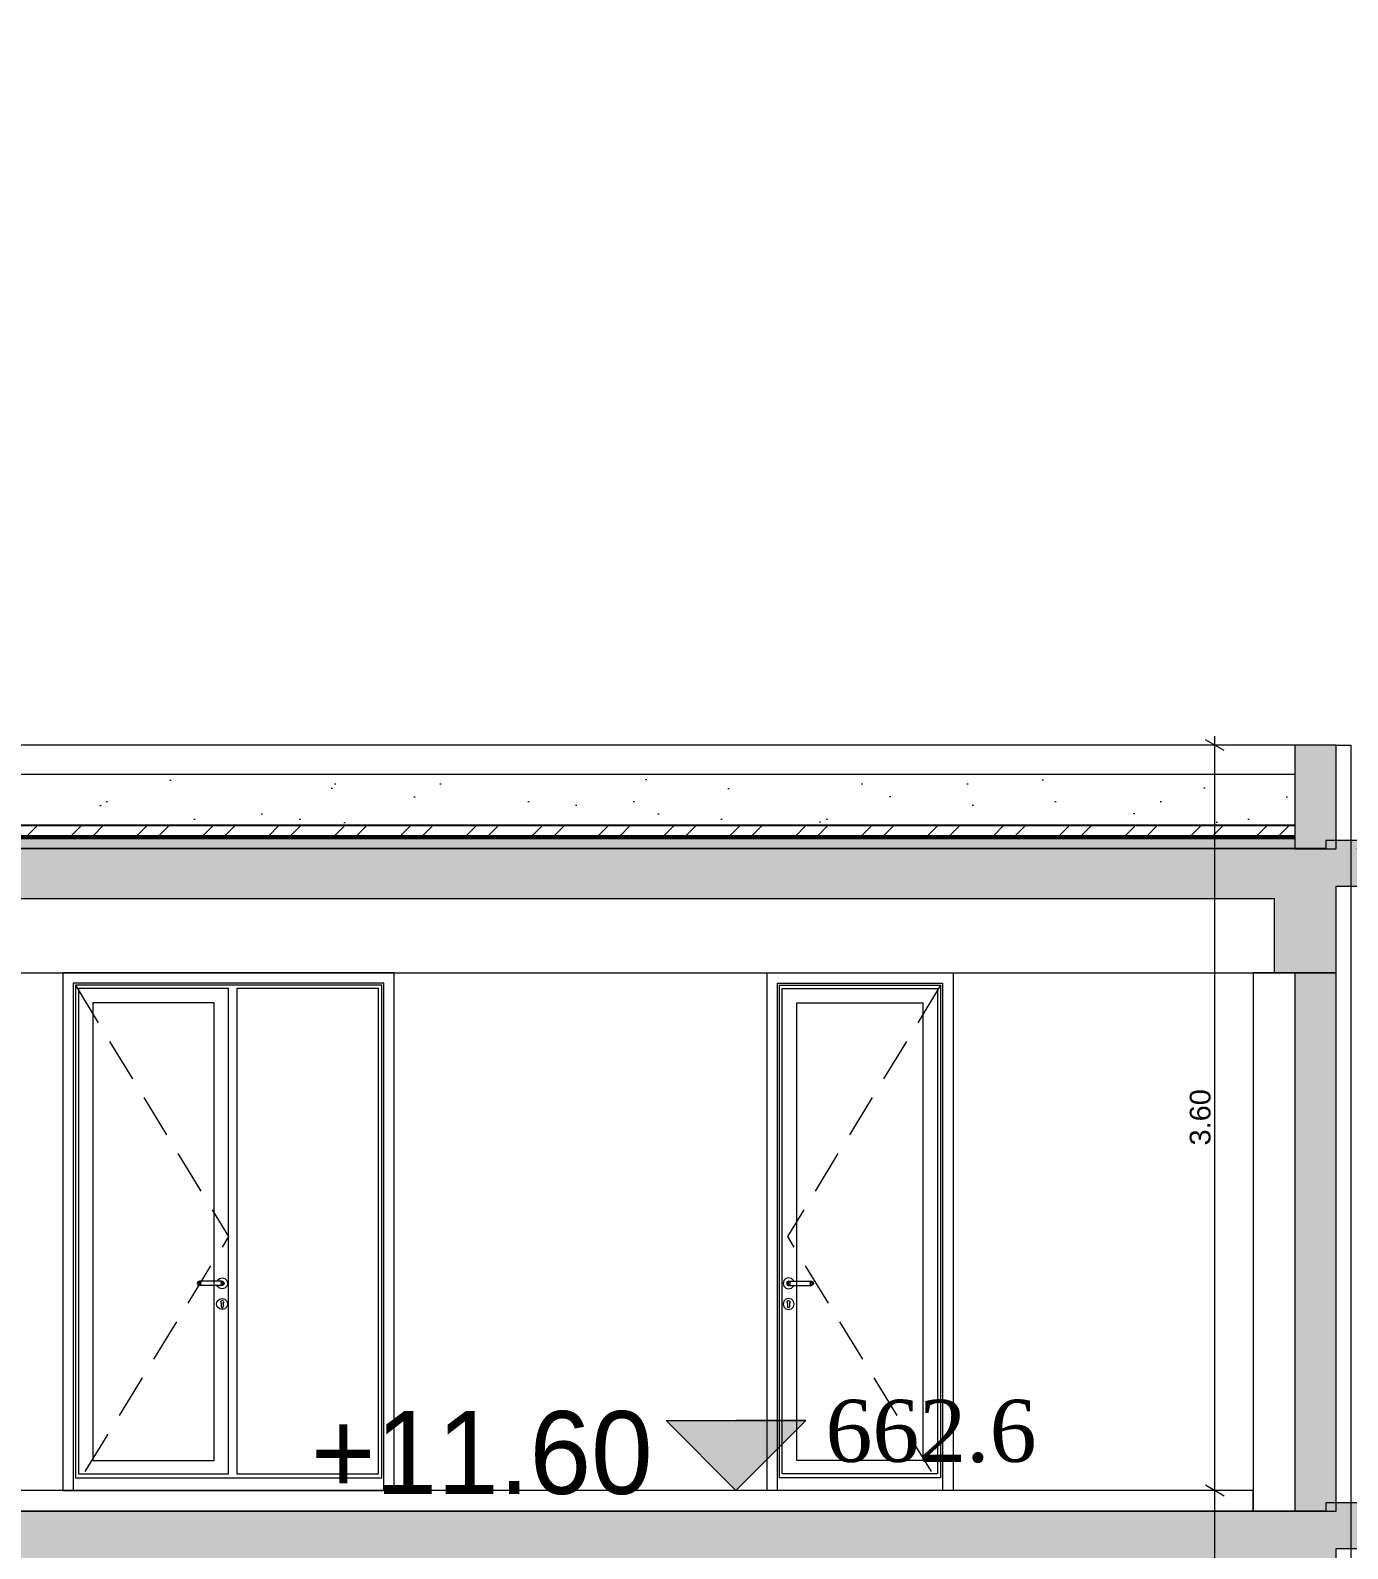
# Model space of a CAD drawing. Header units: millimetres. Extents: x 475206255 to 476720147, y 4620882299 to 4621447368.
# Drawn here: x 475512705 to 475519068, y 4621055813 to 4621063147 of the extents above; entities that cross this region are included whole.
import ezdxf

# ---------------------------------------------------------------- set-up
doc = ezdxf.new("R2010")
doc.units = ezdxf.units.MM
doc.header["$MEASUREMENT"] = 0
doc.linetypes.add('Hidden Line', pattern=[317.5, 211.666667, -105.833333])
for name, color, linetype, lineweight in [('0_0 Architecture_Pen_No__7', 7, 'Continuous', 0), ('0_Pen_No__1_Pen_No__250', 7, 'Continuous', 0), ('0_Pen_No__250_Pen_No__142', 142, 'Continuous', 0), ('2D Drafting - General_Pen_No__250_Pen_No__7', 7, 'Continuous', 0), ('2D Drafting - General_Pen_No__250_Pen_No__7_Pen_No__7', 7, 'Continuous', 0), ('2D Drafting - General_Pen_No__7_Pen_No__253', 252, 'Continuous', 0), ('Dimensioning - General_Pen_No__142', 142, 'Continuous', 0), ('gegmebi_Pen_No__7_Pen_No__250', 7, 'Continuous', 0), ('New_2D Drafting - General_Pen_No__250_Pen_No__7', 7, 'Continuous', 0), ('New_2D Drafting - General_Pen_No__250_Pen_No__7_Pen_No__250', 7, 'Continuous', 0), ('New_gegmebi_Pen_No__7_Pen_No__4', 7, 'Continuous', 0), ('New_New_piketebi_Pen_No__7_Pen_No__1', 1, 'Continuous', 0), ('New_reg_nak_Pen_No__7', 7, 'Continuous', 0), ('New_Structural - Bearing_Pen_No__253', 252, 'Continuous', 0), ('zoma_Pen_No__142', 142, 'Continuous', 0), ('zoma_Pen_No__1_Pen_No__142', 142, 'Continuous', 0)]:
    doc.layers.add(name, color=color, linetype=linetype, lineweight=lineweight)
doc.layers.add('Dimensioning - General', color=7, linetype='Continuous')
doc.layers.add('zoma', color=7, linetype='Continuous')
doc.layers.add('New_gegmebi_Pen_No__7_Pen_No__252', color=7, linetype='Continuous', lineweight=0, true_color=0x666666)
doc.styles.add('GENERATED_STYLE_2', font='arial.ttf')
doc.styles.add('GENERATED_STYLE_4', font='ACADMTAV.TTF')
doc.styles.add('GENERATED_STYLE_9', font='times.ttf')
doc.dimstyles.new('GENERATED_STYLE__1', dxfattribs={"dimtxt": 100, "dimasz": 68.640772, "dimexe": 0.18, "dimexo": 0.0625, "dimgap": 0, "dimtad": 1, "dimlfac": 0.001, "dimzin": 0, "dimdsep": 46, "dimtxsty": 'GENERATED_STYLE_2', "dimblk": 'ARROWHEAD_2', "dimblk1": 'ARROWHEAD_2', "dimblk2": 'ARROWHEAD_2', "dimcen": 0.09, "dimse1": 1, "dimse2": 1, "dimclrd": 142, "dimclre": 142, "dimclrt": 142, "dimadec": 0, "dimazin": 0, "dimtfac": 1, "dimtdec": 4, "dimtmove": 0, "dimatfit": 3, "dimfxl": 1, "dimtolj": 1, "dimtzin": 0, "dimarcsym": 0})
doc.dimstyles.new('GENERATED_STYLE__14', dxfattribs={"dimtxt": 200, "dimasz": 64.421331, "dimexe": 0.18, "dimexo": 300, "dimgap": 0, "dimtad": 1, "dimlfac": 0.001, "dimzin": 0, "dimdsep": 46, "dimtxsty": 'GENERATED_STYLE_2', "dimblk": 'ARROWHEAD_2', "dimblk1": 'ARROWHEAD_2', "dimblk2": 'ARROWHEAD_2', "dimcen": 0.09, "dimclrd": 142, "dimclre": 142, "dimclrt": 142, "dimadec": 0, "dimazin": 0, "dimtfac": 1, "dimtdec": 4, "dimtmove": 0, "dimatfit": 3, "dimfxl": 1, "dimtolj": 1, "dimtzin": 0, "dimarcsym": 0})
doc.dimstyles.new('GENERATED_STYLE__3', dxfattribs={"dimtxt": 200, "dimasz": 64.421331, "dimexe": 0.18, "dimexo": 3, "dimgap": 0, "dimtad": 1, "dimtih": 1, "dimtoh": 1, "dimlfac": 0.001, "dimzin": 0, "dimdsep": 46, "dimtxsty": 'GENERATED_STYLE_2', "dimblk": 'ARROWHEAD_2', "dimblk1": 'ARROWHEAD_2', "dimblk2": 'ARROWHEAD_2', "dimcen": 0.09, "dimclrd": 142, "dimclre": 142, "dimclrt": 142, "dimadec": 0, "dimazin": 0, "dimtfac": 1, "dimtdec": 4, "dimtmove": 0, "dimatfit": 3, "dimfxl": 1, "dimtolj": 1, "dimtzin": 0, "dimarcsym": 0})
pattern_1 = [(45, (475826095.76, 4621095193.2), (-459.6194, 459.6194), []), (45, (475826003.83, 4621095285.1), (-459.6194, 459.6194), [])]

# ---------------------------------------------------------------- blocks, each defined once
blk = doc.blocks.new('*D25', base_point=(475826095.8, 4621095193.2))
at = {"layer": 'Dimensioning - General_Pen_No__142', "color": 142, "linetype": 'Continuous', "lineweight": 0, "transparency": 16777216}
for p, q in [((475518381.5, 4621056120.6), (475518471.8, 4621056068.4)), ((475518426.7, 4621049695.2), (475518426.7, 4621056094.5)), ((475518381.5, 4621049721.3), (475518471.8, 4621049669.2))]:
    blk.add_line(p, q, dxfattribs=at)
at = {"layer": 'Dimensioning - General_Pen_No__142', "color": 142, "lineweight": 0, "transparency": 16777216, "insert": (475518406.7, 4621052761.4), "char_height": 100, "attachment_point": 7, "rotation": 90, "style": 'GENERATED_STYLE_2'}
blk.add_mtext('\\A1;{\\pql;\\fArial|b0|i0|c204|p0;\\W1.000000;6.40}', dxfattribs=at)
blk = doc.blocks.new('ARROWHEAD_2')
at = {"color": 0, "linetype": 'Continuous', "lineweight": 0}
for p, q in [((0, 0), (-1, 0)), ((-0.38, -0.66), (0.38, 0.66))]:
    blk.add_line(p, q, dxfattribs=at)
blk = doc.blocks.new('*D26', base_point=(475826095.8, 4621095193.2))
at = {"layer": 'Dimensioning - General_Pen_No__142', "color": 142, "linetype": 'Continuous', "lineweight": 0, "transparency": 16777216}
for p, q in [((475518471.8, 4621059667.7), (475518381.5, 4621059719.8)), ((475518426.7, 4621059693.8), (475518426.7, 4621059737.9)), ((475518426.7, 4621056094.5), (475518426.7, 4621059693.8)), ((475518381.5, 4621056120.6), (475518471.8, 4621056068.4))]:
    blk.add_line(p, q, dxfattribs=at)
at = {"layer": 'Dimensioning - General_Pen_No__142', "color": 142, "lineweight": 0, "transparency": 16777216, "insert": (475518406.7, 4621057760.7), "char_height": 100, "attachment_point": 7, "rotation": 90, "style": 'GENERATED_STYLE_2'}
blk.add_mtext('\\A1;{\\pql;\\fArial|b0|i0|c204|p0;\\W1.000000;3.60}', dxfattribs=at)
blk = doc.blocks.new('*D354', base_point=(475826095.8, 4621095193.2))
at = {"layer": 'zoma_Pen_No__142', "color": 142, "linetype": 'Continuous', "lineweight": 0, "transparency": 16777216}
for p, q in [((475521615.1, 4621059169.7), (475521530.3, 4621059218.7)), ((475521572.7, 4621059194.2), (475521572.7, 4621059235.7)), ((475521636.3, 4621059194.2), (475519112.2, 4621059194.2)), ((475521572.7, 4621044244), (475521572.7, 4621059194.2)), ((475521636.3, 4621044244), (475521509.2, 4621044244)), ((475521530.3, 4621044268.5), (475521615.1, 4621044219.5)), ((475521572.7, 4621044202.5), (475521572.7, 4621044244))]:
    blk.add_line(p, q, dxfattribs=at)
at = {"layer": 'zoma_Pen_No__142', "color": 142, "lineweight": 0, "transparency": 16777216, "insert": (475521532.7, 4621051375.9), "char_height": 200, "attachment_point": 7, "rotation": 90, "style": 'GENERATED_STYLE_2'}
blk.add_mtext('\\A1;{\\pql;\\fArial|b0|i0|c204|p0;\\W1.000000;14.95}', dxfattribs=at)
blk = doc.blocks.new('*D1600', base_point=(475826095.8, 4621095193.2))
at = {"layer": 'zoma_Pen_No__142', "color": 142, "linetype": 'Continuous', "lineweight": 0, "transparency": 16777216}
for p, q in [((475512136.3, 4621038370.2), (475512087.3, 4621038285.5)), ((475512111.8, 4621038264.3), (475512111.8, 4621038391.4)), ((475518636.3, 4621038370.2), (475518587.3, 4621038285.5)), ((475518611.8, 4621038264.3), (475518611.8, 4621038391.4)), ((475512111.8, 4621038327.9), (475518611.8, 4621038327.9))]:
    blk.add_line(p, q, dxfattribs=at)
at = {"layer": 'zoma_Pen_No__142', "color": 142, "lineweight": 0, "transparency": 16777216, "char_height": 200, "attachment_point": 7, "style": 'GENERATED_STYLE_2'}
for s, insert in [('\\A1;{\\pql;\\fArial|b0|i0|c204|p0;\\W1.000000;6.50}', (475515094.9, 4621038367.9)), ('\\A1;{\\pql;\\fArial|b0|i0|c204|p0;\\W1.000000;0.40}', (475518053.5, 4621038367.9))]:
    blk.add_mtext(s, dxfattribs=dict(at, insert=insert))
blk = doc.blocks.new('*D1601', base_point=(475826095.8, 4621095193.2))
at = {"layer": 'zoma_Pen_No__142', "color": 142, "linetype": 'Continuous', "lineweight": 0, "transparency": 16777216}
for p, q in [((475518636.3, 4621038370.2), (475518587.3, 4621038285.5)), ((475518611.8, 4621038264.3), (475518611.8, 4621038391.4)), ((475518987.3, 4621038285.5), (475519036.3, 4621038370.2)), ((475519011.8, 4621038264.3), (475519011.8, 4621038391.4)), ((475518611.8, 4621038327.9), (475519011.8, 4621038327.9)), ((475519011.8, 4621038327.9), (475519053.2, 4621038327.9))]:
    blk.add_line(p, q, dxfattribs=at)

msp = doc.modelspace()

# ---------------------------------------------------------------- hatches: boundary and pattern name
at = {"layer": '0_0 Architecture_Pen_No__7', "linetype": 'Continuous', "lineweight": 0}
h = msp.add_hatch(dxfattribs=at)
h.set_pattern_fill('CUT_STONE', style=0, pattern_type=2)
h.set_pattern_definition([(45, (475826095.76, 4621095993.2), (-254.55844, 254.55844), [0, -240, 0, -360]), (110, (475826895.76, 4621095993.2), (338.28934, 123.12725), [0, -176, 0, -304])])
h.paths.add_polyline_path([(475509012.213, 4621059554.21), (475518812.238, 4621059554.21), (475518812.238, 4621059308.45), (475509012.213, 4621059308.45)])
h = msp.add_hatch(dxfattribs=at)
h.set_pattern_fill('DOUBLE_1_4', style=0, pattern_type=2)
h.set_pattern_definition(pattern_1)
h.paths.add_polyline_path([(475509012.213, 4621059308.45), (475518812.238, 4621059308.45), (475518812.238, 4621059305.45), (475509012.213, 4621059305.45)])
h = msp.add_hatch(dxfattribs=at)
h.set_pattern_fill('STEEL', style=0, pattern_type=2)
h.set_pattern_definition([(45, (475826095.76, 4621095193.2), (-159.09903, 159.09903), []), (45, (475826042.72, 4621095246.22), (-159.09903, 159.09903), [])])
h.paths.add_polyline_path([(475509012.213, 4621059305.45), (475518812.238, 4621059305.45), (475518812.238, 4621059255.83), (475509012.213, 4621059255.83)])
h = msp.add_hatch(dxfattribs=at)
h.set_pattern_fill('DOUBLE_1_4', style=0, pattern_type=2)
h.set_pattern_definition(pattern_1)
h.paths.add_polyline_path([(475509012.213, 4621059255.83), (475518812.238, 4621059255.83), (475518812.238, 4621059252.83), (475509012.213, 4621059252.83)])
h = msp.add_hatch(dxfattribs=at)
h.set_pattern_fill('ALUMINUM', style=0, pattern_type=2)
h.set_pattern_definition([(45, (475826095.76, 4621095193.2), (-176.7767, 176.7767), []), (45, (475826060.4, 4621095228.55), (-176.7767, 176.7767), []), (45, (475826025.05, 4621095263.9), (-176.7767, 176.7767), [])])
h.paths.add_polyline_path([(475509012.213, 4621059252.83), (475518812.238, 4621059252.83), (475518812.238, 4621059244.83), (475509012.213, 4621059244.83)])
h = msp.add_hatch(dxfattribs=at)
h.set_pattern_fill('STRUCTURAL_CONCRETE', style=0, pattern_type=2)
h.set_pattern_definition([(0, (475826095.76, 4621095193.2), (0, 623.5383), [60, -300]), (0, (475826275.76, 4621095504.96), (0, 623.5383), [60, -300]), (60, (475826095.76, 4621095193.2), (-540, 311.7692), [60, -300]), (60, (475826455.76, 4621095193.2), (-540, 311.7692), [60, -300]), (120, (475826155.76, 4621095193.2), (540, 311.7692), [60, -300]), (120, (475826515.76, 4621095193.2), (540, 311.7692), [60, -300]), (0, (475826095.76, 4621095253.19), (0, 120.000005), [0, -120.000005, 0, -180.000007]), (45, (475826155.76, 4621095253.19), (-84.852817, 84.852817), [0, -90.000004, 0, -150.000006])])
h.paths.add_polyline_path([(475509012.213, 4621059243.83), (475518812.238, 4621059243.83), (475518812.238, 4621059194.21), (475509012.213, 4621059194.21)])
at = {"layer": '0_Pen_No__250_Pen_No__142', "linetype": 'Continuous', "lineweight": 0}
msp.add_hatch(color=142, dxfattribs=at).paths.add_polyline_path([(475516113.288, 4621056094.54), (475515775.759, 4621056432.234), (475516450.981, 4621056432.069)])
at = {"layer": '2D Drafting - General_Pen_No__250_Pen_No__7', "linetype": 'Continuous', "lineweight": 0}
for points in [[(475518962.212, 4621059233.564), (475518962.212, 4621059194.373), (475509012.213, 4621059194.373), (475509012.213, 4621058954.188), (475518712.213, 4621058954.188), (475518712.213, 4621058594.196), (475519011.963, 4621058594.196), (475519011.903, 4621059013.493), (475519012.377, 4621059013.493), (475520811.949, 4621059013.493), (475520811.949, 4621059233.563)], [(475518962.212, 4621056033.564), (475518962.212, 4621055994.373), (475512112.213, 4621055994.373), (475512112.213, 4621055754.188), (475518712.213, 4621055754.188), (475518712.213, 4621055394.724), (475519011.963, 4621055394.724), (475519011.903, 4621055813.493), (475519012.377, 4621055813.493), (475520811.949, 4621055813.493), (475520811.949, 4621056033.563)]]:
    msp.add_hatch(color=7, dxfattribs=at).paths.add_polyline_path(points)
at = {"layer": '2D Drafting - General_Pen_No__250_Pen_No__7_Pen_No__7', "linetype": 'Continuous', "lineweight": 0}
msp.add_hatch(color=7, dxfattribs=at).paths.add_polyline_path([(475518812.238, 4621059194.196), (475519012.238, 4621059194.196), (475519012.238, 4621059693.764), (475518812.238, 4621059693.764)])
at = {"layer": 'New_2D Drafting - General_Pen_No__250_Pen_No__7', "linetype": 'Continuous', "lineweight": 0}
msp.add_hatch(color=7, dxfattribs=at).paths.add_polyline_path([(475519012.213, 4621058594.196), (475518812.213, 4621058594.196), (475518812.213, 4621055994.373), (475519012.213, 4621055994.373)])
at = {"layer": 'New_2D Drafting - General_Pen_No__250_Pen_No__7_Pen_No__250', "linetype": 'Continuous', "lineweight": 0}
h = msp.add_hatch(dxfattribs=at)
h.set_pattern_fill('BATT_INSULATION', style=0, pattern_type=2)
h.set_pattern_definition([(60, (475826095.757, 4621095193.19), (-25.980762, 15), []), (124.306619, (475826095.757, 4621095193.19), (23.8156986, 11.25), [])])
h.paths.add_polyline_path([(475518812.238, 4621059244.83), (475518812.238, 4621059243.83), (475509012.213, 4621059243.83), (475509012.213, 4621059244.83)])

# ---------------------------------------------------------------- linework, layer by layer
at = {"layer": '0_0 Architecture_Pen_No__7', "color": 7, "linetype": 'Continuous', "lineweight": 0, "flags": 128}
for points in [[(475509012.213, 4621059554.21), (475518812.238, 4621059554.21), (475518812.238, 4621059308.45), (475509012.213, 4621059308.45)], [(475509012.213, 4621059308.45), (475518812.238, 4621059308.45), (475518812.238, 4621059305.45), (475509012.213, 4621059305.45)], [(475509012.213, 4621059305.45), (475518812.238, 4621059305.45), (475518812.238, 4621059255.83), (475509012.213, 4621059255.83)], [(475509012.213, 4621059255.83), (475518812.238, 4621059255.83), (475518812.238, 4621059252.83), (475509012.213, 4621059252.83)], [(475509012.213, 4621059252.83), (475518812.238, 4621059252.83), (475518812.238, 4621059244.83), (475509012.213, 4621059244.83)], [(475509012.213, 4621059243.83), (475518812.238, 4621059243.83), (475518812.238, 4621059194.21), (475509012.213, 4621059194.21)]]:
    msp.add_lwpolyline(points, close=True, dxfattribs=at)
at = {"layer": '0_Pen_No__1_Pen_No__250', "color": 7, "linetype": 'Continuous', "lineweight": 0, "flags": 128}
for points in [[(475516113.288, 4621056094.54), (475515775.759, 4621056432.234), (475516113.37, 4621056432.151)], [(475516113.288, 4621056094.54), (475516450.981, 4621056432.069), (475516113.37, 4621056432.151)], [(475514850.899, 4621056094.848), (475516450.899, 4621056094.458)]]:
    msp.add_lwpolyline(points, dxfattribs=at)
at = {"layer": '0_Pen_No__250_Pen_No__142', "color": 142, "linetype": 'Continuous', "lineweight": 0, "flags": 128}
msp.add_lwpolyline([(475516113.288, 4621056094.54), (475515775.759, 4621056432.234), (475516450.981, 4621056432.069)], close=True, dxfattribs=at)
at = {"layer": '2D Drafting - General_Pen_No__250_Pen_No__7', "color": 7, "linetype": 'Continuous', "lineweight": 0, "flags": 128}
for points in [[(475518962.212, 4621059233.564), (475518962.212, 4621059194.373), (475509012.213, 4621059194.373), (475509012.213, 4621058954.188), (475518712.213, 4621058954.188), (475518712.213, 4621058594.196), (475519011.963, 4621058594.196), (475519011.903, 4621059013.493), (475519012.377, 4621059013.493), (475520811.949, 4621059013.493), (475520811.949, 4621059233.563)], [(475518962.212, 4621056033.564), (475518962.212, 4621055994.373), (475512112.213, 4621055994.373), (475512112.213, 4621055754.188), (475518712.213, 4621055754.188), (475518712.213, 4621055394.724), (475519011.963, 4621055394.724), (475519011.903, 4621055813.493), (475519012.377, 4621055813.493), (475520811.949, 4621055813.493), (475520811.949, 4621056033.563)]]:
    msp.add_lwpolyline(points, close=True, dxfattribs=at)
at = {"layer": '2D Drafting - General_Pen_No__250_Pen_No__7_Pen_No__7', "color": 7, "linetype": 'Continuous', "lineweight": 0, "flags": 128}
msp.add_lwpolyline([(475518812.238, 4621059194.196), (475519012.238, 4621059194.196), (475519012.238, 4621059693.764), (475518812.238, 4621059693.764)], close=True, dxfattribs=at)
at = {"layer": '2D Drafting - General_Pen_No__7_Pen_No__253', "color": 252, "linetype": 'Continuous', "lineweight": 0, "flags": 128}
for points in [[(475512862.336, 4621056094.505), (475514462.336, 4621056094.505), (475514462.336, 4621058594.505), (475512862.336, 4621058594.505)], [(475512862.336, 4621058594.505), (475512862.336, 4621056094.505)], [(475516261.64, 4621058594.507), (475516261.64, 4621056094.507)], [(475516261.644, 4621058594.507), (475517161.644, 4621058594.507)], [(475516311.64, 4621058544.506), (475517111.644, 4621058544.506), (475517111.644, 4621056094.507), (475516311.64, 4621056094.508)], [(475516311.64, 4621058544.506), (475516311.64, 4621056094.507)], [(475517161.644, 4621058594.507), (475517161.644, 4621056094.507)], [(475516321.64, 4621058534.506), (475516321.64, 4621056154.508)], [(475516321.64, 4621058534.506), (475517101.644, 4621058534.506), (475517101.644, 4621056154.508), (475516321.64, 4621056154.508)], [(475516261.64, 4621056094.508), (475516261.608, 4621056094.508)], [(475516261.64, 4621056094.507), (475516261.608, 4621056094.507)], [(475517161.644, 4621056094.507), (475516261.64, 4621056094.507)]]:
    msp.add_lwpolyline(points, dxfattribs=at)
for points in [[(475514412.336, 4621058544.504), (475512912.336, 4621058544.504), (475512912.336, 4621056094.505), (475514412.336, 4621056094.507)], [(475514402.336, 4621058534.504), (475512922.336, 4621058534.504), (475512922.336, 4621056154.507), (475514402.336, 4621056154.507)], [(475513662.34, 4621058519.504), (475512937.336, 4621058519.504), (475512937.336, 4621056174.507), (475513662.336, 4621056174.507)], [(475514387.336, 4621058519.504), (475513702.336, 4621058519.504), (475513702.336, 4621056174.507), (475514387.336, 4621056174.507)], [(475516336.64, 4621058519.506), (475517086.644, 4621058519.506), (475517086.644, 4621056174.508), (475516336.644, 4621056174.508)], [(475513592.336, 4621058449.504), (475513007.336, 4621058449.504), (475513007.336, 4621056239.507), (475513592.336, 4621056239.507)], [(475516406.644, 4621058449.506), (475517016.644, 4621058449.506), (475517016.644, 4621056239.508), (475516406.644, 4621056239.508)]]:
    msp.add_lwpolyline(points, close=True, dxfattribs=at)
at = {"layer": '2D Drafting - General_Pen_No__7_Pen_No__253', "color": 252, "linetype": 'Hidden Line', "lineweight": 0, "flags": 128}
for points in [[(475512922.336, 4621058534.504), (475513662.336, 4621057320.382), (475512913.112, 4621056095.79)], [(475517101.644, 4621058534.506), (475516361.644, 4621057320.383), (475517110.867, 4621056095.791)]]:
    msp.add_lwpolyline(points, dxfattribs=at)
at = {"layer": 'gegmebi_Pen_No__7_Pen_No__250', "color": 7, "linetype": 'Continuous', "lineweight": 0}
msp.add_line((475519012.242, 4621059693.764), (475509012.213, 4621059693.764), dxfattribs=at)
at = {"layer": 'gegmebi_Pen_No__7_Pen_No__250', "color": 7, "linetype": 'Continuous', "lineweight": 0, "flags": 128}
msp.add_lwpolyline([(475512112.213, 4621055994.373), (475518612.213, 4621055994.373), (475518612.213, 4621056094.24), (475512112.213, 4621056094.24)], close=True, dxfattribs=at)
at = {"layer": 'New_2D Drafting - General_Pen_No__250_Pen_No__7', "color": 7, "linetype": 'Continuous', "lineweight": 0, "flags": 128}
msp.add_lwpolyline([(475519012.213, 4621058594.196), (475518812.213, 4621058594.196), (475518812.213, 4621055994.373), (475519012.213, 4621055994.373)], close=True, dxfattribs=at)
at = {"layer": 'New_2D Drafting - General_Pen_No__250_Pen_No__7_Pen_No__250', "color": 7, "linetype": 'Continuous', "lineweight": 0, "flags": 128}
msp.add_lwpolyline([(475518812.238, 4621059244.83), (475518812.238, 4621059243.83), (475509012.213, 4621059243.83), (475509012.213, 4621059244.83)], close=True, dxfattribs=at)
at = {"layer": 'New_gegmebi_Pen_No__7_Pen_No__252', "color": 251, "linetype": 'Continuous', "lineweight": 0, "true_color": 0x666666}
msp.add_line((475512112.213, 4621058594.196), (475518712.213, 4621058594.196), dxfattribs=at)
at = {"layer": 'New_gegmebi_Pen_No__7_Pen_No__4', "color": 7, "linetype": 'Continuous', "lineweight": 0}
msp.add_lwpolyline([(475518612.213, 4621055994.373), (475519012.213, 4621055994.373), (475519012.213, 4621058594.196), (475518612.213, 4621058594.196)], close=True, dxfattribs=at)
at = {"layer": 'New_reg_nak_Pen_No__7', "color": 7, "linetype": 'Continuous', "lineweight": 0, "flags": 128}
msp.add_lwpolyline([(475519012.113, 4621059693.764), (475519082.465, 4621059693.762), (475519082.14, 4621046494.168), (475519012.213, 4621046494.17)], dxfattribs=at)
at = {"layer": 'New_Structural - Bearing_Pen_No__253', "color": 252, "linetype": 'Continuous', "lineweight": 0}
for p, q in [((475513514.374, 4621057101.576), (475513511.445, 4621057094.505)), ((475513511.445, 4621057094.505), (475513514.374, 4621057087.434)), ((475513515.926, 4621057101.576), (475513513.167, 4621057094.505)), ((475513513.167, 4621057094.505), (475513515.926, 4621057087.434)), ((475513521.445, 4621057104.505), (475513514.374, 4621057101.576)), ((475513514.374, 4621057087.434), (475513521.445, 4621057084.505)), ((475513520.741, 4621057101.576), (475513518.629, 4621057094.505)), ((475513518.629, 4621057094.505), (475513520.741, 4621057087.434)), ((475513522.587, 4621057104.505), (475513521.445, 4621057104.505)), ((475513522.587, 4621057084.505), (475513521.445, 4621057084.505)), ((475513525.839, 4621057104.505), (475513522.587, 4621057104.505)), ((475513525.839, 4621057084.505), (475513522.587, 4621057084.505)), ((475513530.705, 4621057104.505), (475513525.839, 4621057104.505)), ((475513530.705, 4621057084.505), (475513525.839, 4621057084.505)), ((475513527.946, 4621057101.576), (475513526.803, 4621057094.505)), ((475513526.803, 4621057094.505), (475513527.946, 4621057087.434)), ((475513536.445, 4621057104.505), (475513530.705, 4621057104.505)), ((475513536.445, 4621057084.505), (475513530.705, 4621057084.505)), ((475513616.445, 4621057104.505), (475513536.445, 4621057104.505)), ((475513616.445, 4621057084.505), (475513536.445, 4621057084.505)), ((475513607.125, 4621057104.505), (475513608.063, 4621057108.005)), ((475513608.063, 4621057081.005), (475513607.125, 4621057084.505)), ((475513608.063, 4621057108.005), (475513617.945, 4621057117.888)), ((475513617.945, 4621057071.123), (475513608.063, 4621057081.005)), ((475513622.186, 4621057104.505), (475513616.445, 4621057104.505)), ((475513622.186, 4621057084.505), (475513616.445, 4621057084.505)), ((475513617.945, 4621057117.888), (475513631.445, 4621057121.505)), ((475513631.445, 4621057067.505), (475513617.945, 4621057071.123)), ((475513627.052, 4621057104.505), (475513622.186, 4621057104.505)), ((475513627.052, 4621057084.505), (475513622.186, 4621057084.505)), ((475513624.945, 4621057101.576), (475513626.087, 4621057094.505)), ((475513626.087, 4621057094.505), (475513624.945, 4621057087.434)), ((475513630.304, 4621057104.505), (475513627.052, 4621057104.505)), ((475513630.304, 4621057084.505), (475513627.052, 4621057084.505)), ((475513631.445, 4621057104.505), (475513630.304, 4621057104.505)), ((475513631.445, 4621057084.505), (475513630.304, 4621057084.505)), ((475513631.445, 4621057121.505), (475513644.945, 4621057117.888)), ((475513631.445, 4621057104.505), (475513638.516, 4621057101.576)), ((475513638.516, 4621057087.434), (475513631.445, 4621057084.505)), ((475513644.945, 4621057071.123), (475513631.445, 4621057067.505)), ((475513632.15, 4621057101.576), (475513634.262, 4621057094.505)), ((475513634.262, 4621057094.505), (475513632.15, 4621057087.434)), ((475513636.964, 4621057101.576), (475513639.723, 4621057094.505)), ((475513639.723, 4621057094.505), (475513636.964, 4621057087.434)), ((475513638.516, 4621057101.576), (475513641.445, 4621057094.505)), ((475513641.445, 4621057094.505), (475513638.516, 4621057087.434)), ((475513644.945, 4621057117.888), (475513654.828, 4621057108.005)), ((475513654.828, 4621057081.005), (475513644.945, 4621057071.123)), ((475513654.828, 4621057108.005), (475513658.445, 4621057094.505)), ((475513658.445, 4621057094.505), (475513654.828, 4621057081.005)), ((475516344.152, 4621057108.007), (475516340.535, 4621057094.507)), ((475516340.535, 4621057094.507), (475516344.152, 4621057081.007)), ((475516354.035, 4621057117.889), (475516344.152, 4621057108.007)), ((475516344.152, 4621057081.007), (475516354.035, 4621057071.124)), ((475516367.535, 4621057121.507), (475516354.035, 4621057117.889)), ((475516354.035, 4621057071.124), (475516367.535, 4621057067.507)), ((475516360.464, 4621057101.578), (475516357.535, 4621057094.507)), ((475516357.535, 4621057094.507), (475516360.464, 4621057087.436)), ((475516362.016, 4621057101.578), (475516359.257, 4621057094.507)), ((475516359.257, 4621057094.507), (475516362.016, 4621057087.436)), ((475516367.535, 4621057104.507), (475516360.464, 4621057101.578)), ((475516360.464, 4621057087.436), (475516367.535, 4621057084.507)), ((475516366.83, 4621057101.578), (475516364.718, 4621057094.507)), ((475516364.718, 4621057094.507), (475516366.83, 4621057087.436)), ((475516381.035, 4621057117.889), (475516367.535, 4621057121.507)), ((475516367.535, 4621057104.507), (475516368.676, 4621057104.507)), ((475516367.535, 4621057084.507), (475516368.676, 4621057084.507)), ((475516367.535, 4621057067.507), (475516381.035, 4621057071.124)), ((475516368.676, 4621057104.507), (475516371.928, 4621057104.507)), ((475516368.676, 4621057084.507), (475516371.928, 4621057084.507)), ((475516371.928, 4621057104.507), (475516376.794, 4621057104.507)), ((475516371.928, 4621057084.507), (475516376.794, 4621057084.507)), ((475516374.035, 4621057101.578), (475516372.893, 4621057094.507)), ((475516372.893, 4621057094.507), (475516374.035, 4621057087.436)), ((475516376.794, 4621057104.507), (475516382.535, 4621057104.507)), ((475516376.794, 4621057084.507), (475516382.535, 4621057084.507)), ((475516390.917, 4621057108.007), (475516381.035, 4621057117.889)), ((475516381.035, 4621057071.124), (475516390.917, 4621057081.007)), ((475516382.535, 4621057104.507), (475516462.535, 4621057104.507)), ((475516382.535, 4621057084.507), (475516462.535, 4621057084.507)), ((475516391.855, 4621057104.507), (475516390.917, 4621057108.007)), ((475516390.917, 4621057081.007), (475516391.855, 4621057084.507)), ((475516462.535, 4621057104.507), (475516468.275, 4621057104.507)), ((475516462.535, 4621057084.507), (475516468.275, 4621057084.507)), ((475516468.275, 4621057104.507), (475516473.141, 4621057104.507)), ((475516468.275, 4621057084.507), (475516473.141, 4621057084.507)), ((475516471.034, 4621057101.578), (475516472.177, 4621057094.507)), ((475516472.177, 4621057094.507), (475516471.034, 4621057087.436)), ((475516473.141, 4621057104.507), (475516476.393, 4621057104.507)), ((475516473.141, 4621057084.507), (475516476.393, 4621057084.507)), ((475516476.393, 4621057104.507), (475516477.535, 4621057104.507)), ((475516476.393, 4621057084.507), (475516477.535, 4621057084.507)), ((475516477.535, 4621057104.507), (475516484.606, 4621057101.578)), ((475516484.606, 4621057087.436), (475516477.535, 4621057084.507)), ((475516478.239, 4621057101.578), (475516480.351, 4621057094.507)), ((475516480.351, 4621057094.507), (475516478.239, 4621057087.436)), ((475516483.054, 4621057101.578), (475516485.813, 4621057094.507)), ((475516485.813, 4621057094.507), (475516483.054, 4621057087.436)), ((475516484.606, 4621057101.578), (475516487.535, 4621057094.507)), ((475516487.535, 4621057094.507), (475516484.606, 4621057087.436)), ((475513604.445, 4621056994.505), (475513608.063, 4621057008.005)), ((475513608.063, 4621057008.005), (475513617.945, 4621057017.888)), ((475513617.945, 4621057017.888), (475513631.445, 4621057021.505)), ((475513624.725, 4621057006.145), (475513623.978, 4621057004.198)), ((475513623.978, 4621057004.198), (475513626.445, 4621056998.905)), ((475513624.725, 4621057006.145), (475513626.07, 4621057009.649)), ((475513631.445, 4621057011.931), (475513626.07, 4621057009.649)), ((475513626.445, 4621056998.905), (475513626.445, 4621056997.392)), ((475513626.445, 4621056997.392), (475513626.445, 4621056994.505)), ((475513631.445, 4621057021.505), (475513644.945, 4621057017.888)), ((475513636.821, 4621057009.649), (475513631.445, 4621057011.931)), ((475513636.445, 4621056998.905), (475513638.913, 4621057004.198)), ((475513636.445, 4621056997.392), (475513636.445, 4621056998.905)), ((475513636.445, 4621056997.392), (475513636.445, 4621056994.505)), ((475513638.166, 4621057006.145), (475513636.821, 4621057009.649)), ((475513638.166, 4621057006.145), (475513638.913, 4621057004.198)), ((475513644.945, 4621057017.888), (475513654.828, 4621057008.005)), ((475513654.828, 4621057008.005), (475513658.445, 4621056994.505)), ((475516344.152, 4621057008.007), (475516340.535, 4621056994.507)), ((475516354.035, 4621057017.889), (475516344.152, 4621057008.007)), ((475516367.535, 4621057021.507), (475516354.035, 4621057017.889)), ((475516360.814, 4621057006.146), (475516360.067, 4621057004.199)), ((475516362.535, 4621056998.907), (475516360.067, 4621057004.199)), ((475516360.814, 4621057006.146), (475516362.159, 4621057009.65)), ((475516362.159, 4621057009.65), (475516367.535, 4621057011.932)), ((475516362.535, 4621056997.393), (475516362.535, 4621056998.907)), ((475516362.535, 4621056997.393), (475516362.535, 4621056994.507)), ((475516381.035, 4621057017.889), (475516367.535, 4621057021.507)), ((475516367.535, 4621057011.932), (475516372.91, 4621057009.65)), ((475516375.002, 4621057004.199), (475516372.535, 4621056998.907)), ((475516372.535, 4621056998.907), (475516372.535, 4621056997.393)), ((475516372.535, 4621056997.393), (475516372.535, 4621056994.507)), ((475516374.255, 4621057006.146), (475516372.91, 4621057009.65)), ((475516374.255, 4621057006.146), (475516375.002, 4621057004.199)), ((475516390.917, 4621057008.007), (475516381.035, 4621057017.889)), ((475516394.535, 4621056994.507), (475516390.917, 4621057008.007)), ((475513608.063, 4621056981.005), (475513604.445, 4621056994.505)), ((475513617.945, 4621056971.123), (475513608.063, 4621056981.005)), ((475513631.445, 4621056967.505), (475513617.945, 4621056971.123)), ((475513626.445, 4621056994.505), (475513626.445, 4621056991.619)), ((475513626.445, 4621056991.619), (475513626.445, 4621056985.845)), ((475513626.445, 4621056985.845), (475513626.445, 4621056982.005)), ((475513626.445, 4621056982.005), (475513627.91, 4621056978.47)), ((475513627.91, 4621056978.47), (475513631.445, 4621056977.005)), ((475513631.445, 4621056977.005), (475513634.981, 4621056978.47)), ((475513644.945, 4621056971.123), (475513631.445, 4621056967.505)), ((475513634.981, 4621056978.47), (475513636.445, 4621056982.005)), ((475513636.445, 4621056994.505), (475513636.445, 4621056991.619)), ((475513636.445, 4621056991.619), (475513636.445, 4621056985.845)), ((475513636.445, 4621056985.845), (475513636.445, 4621056982.005)), ((475513654.828, 4621056981.005), (475513644.945, 4621056971.123)), ((475513658.445, 4621056994.505), (475513654.828, 4621056981.005)), ((475516340.535, 4621056994.507), (475516344.152, 4621056981.007)), ((475516344.152, 4621056981.007), (475516354.035, 4621056971.124)), ((475516354.035, 4621056971.124), (475516367.535, 4621056967.507)), ((475516362.535, 4621056994.507), (475516362.535, 4621056991.62)), ((475516362.535, 4621056991.62), (475516362.535, 4621056985.846)), ((475516362.535, 4621056985.846), (475516362.535, 4621056982.007)), ((475516363.999, 4621056978.471), (475516362.535, 4621056982.007)), ((475516367.535, 4621056977.007), (475516363.999, 4621056978.471)), ((475516371.07, 4621056978.471), (475516367.535, 4621056977.007)), ((475516367.535, 4621056967.507), (475516381.035, 4621056971.124)), ((475516372.535, 4621056982.007), (475516371.07, 4621056978.471)), ((475516372.535, 4621056994.507), (475516372.535, 4621056991.62)), ((475516372.535, 4621056991.62), (475516372.535, 4621056985.846)), ((475516372.535, 4621056985.846), (475516372.535, 4621056982.007)), ((475516381.035, 4621056971.124), (475516390.917, 4621056981.007)), ((475516390.917, 4621056981.007), (475516394.535, 4621056994.507))]:
    msp.add_line(p, q, dxfattribs=at)

# ---------------------------------------------------------------- texts
at = {"layer": 'New_New_piketebi_Pen_No__7_Pen_No__1', "color": 1, "linetype": 'Continuous', "lineweight": 0, "insert": (475516545.757, 4621056379.134), "char_height": 300, "attachment_point": 4, "style": 'GENERATED_STYLE_9'}
msp.add_mtext('\\A1;{\\pql;\\fTimes New Roman|b0|i0|c204|p0;\\W1.000000;6\\fTimes New Roman|b0|i0|c204|p0;\\W1.000000;62.6}', dxfattribs=at)
at = {"layer": 'zoma_Pen_No__1_Pen_No__142', "color": 142, "linetype": 'Continuous', "lineweight": 0, "insert": (475515710.973, 4621056071.593), "char_height": 400, "attachment_point": 9, "rotation": 359.9860128, "style": 'GENERATED_STYLE_4'}
msp.add_mtext('\\A1;{\\pqr;\\fAcadMtavr|b0|i0|c0|p0;\\W1.000000;+\\fAcadMtavr|b0|i0|c0|p0;\\W1.000000;11\\fAcadMtavr|b0|i0|c0|p0;\\W1.000000;.60}', dxfattribs=at)

# ---------------------------------------------------------------- dimensions: what is measured, and where the dimension line sits
at = {"layer": 'Dimensioning - General', "color": 142, "linetype": 'Continuous', "lineweight": 0}
for base, p1, p2, picture, middle in [((475518426.664, 4621059693.764), (475516211.918, 4621056094.505), (475518812.238, 4621059693.764), '*D26', (475518356.664, 4621057890.132)), ((475518426.664, 4621056094.505), (475511712.213, 4621049695.24), (475516211.918, 4621056094.505), '*D25', (475518356.664, 4621052890.871))]:
    dim = msp.add_linear_dim(base=base, p1=p1, p2=p2, angle=90, dimstyle='GENERATED_STYLE__1', dxfattribs=at)
    dim.commit()
    dim.dimension.update_dxf_attribs({"geometry": picture, "text_midpoint": middle, "dimtype": 160, "text_rotation": 90})
at = {"layer": 'zoma', "color": 142, "linetype": 'Continuous', "lineweight": 0}
for base, p1, p2, picture, middle in [((475518611.799, 4621038327.867), (475512111.799, 4621090893.532), (475518611.799, 4621090493.532), '*D1600', (475515353.795, 4621038467.867)), ((475519011.799, 4621038327.867), (475518611.799, 4621090493.532), (475519011.799, 4621088217.089), '*D1601', (475518312.378, 4621038467.867))]:
    dim = msp.add_linear_dim(base=base, p1=p1, p2=p2, dimstyle='GENERATED_STYLE__3', dxfattribs=at)
    dim.commit()
    dim.dimension.update_dxf_attribs({"geometry": picture, "text_midpoint": middle, "dimtype": 160})
dim = msp.add_linear_dim(base=(475521572.726, 4621059194.21), p1=(475521700.195, 4621044243.999), p2=(475518812.238, 4621059194.21), angle=90, dimstyle='GENERATED_STYLE__14', dxfattribs=at)
dim.commit()
dim.dimension.update_dxf_attribs({"geometry": '*D354', "text_midpoint": (475521432.726, 4621051710.931), "dimtype": 160, "text_rotation": 90})

doc.saveas('drawing.dxf')
